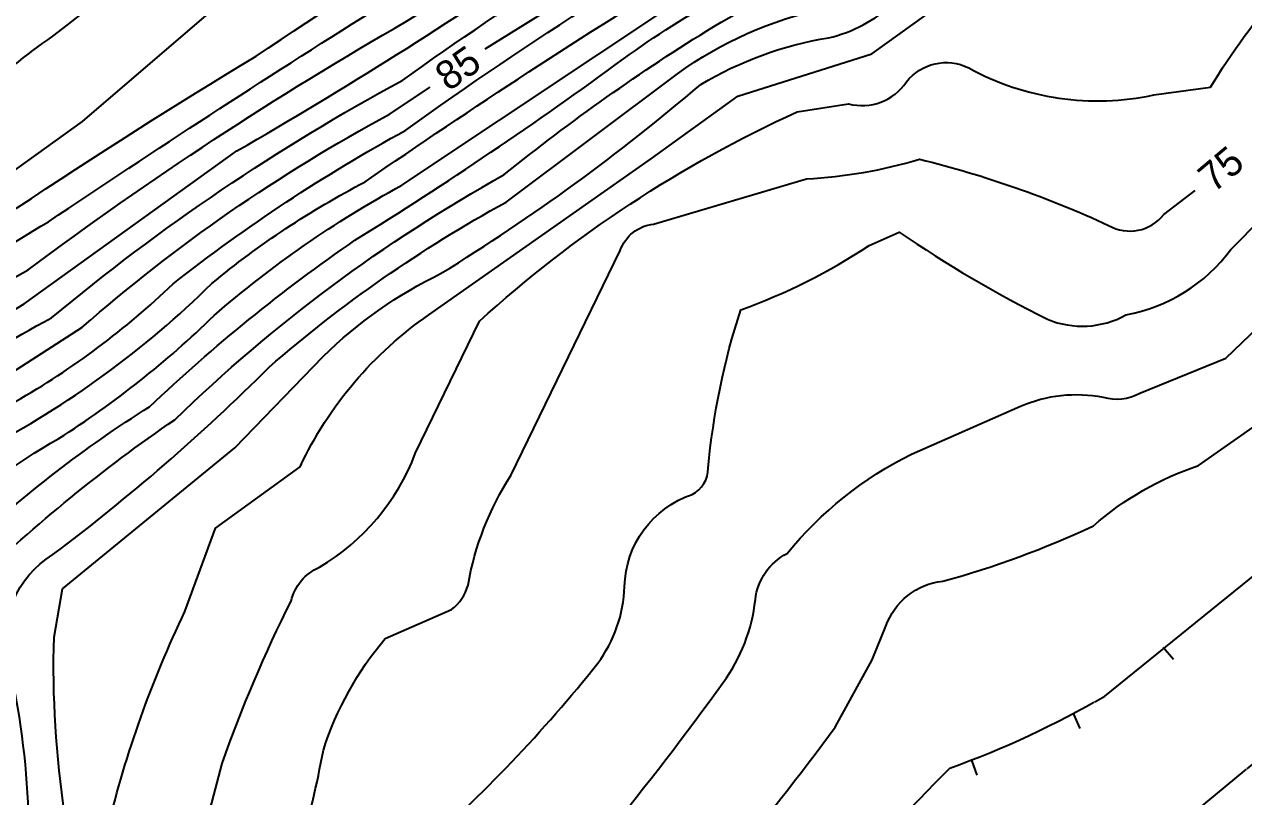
# Model space of a CAD drawing. Header units: feet. Extents: x 1023941 to 1026768, y 90264 to 94497.
# Drawn here: x 1025288.5 to 1025441.1, y 93228.1 to 93324.8 of the extents above; entities that cross this region are included whole.
import ezdxf
from ezdxf.enums import TextEntityAlignment as Align

# ---------------------------------------------------------------- set-up
doc = ezdxf.new("R2010")
doc.units = ezdxf.units.FT
doc.header["$MEASUREMENT"] = 0
doc.linetypes.add('LTP702', pattern=[40, 40, 0])
doc.linetypes.add('LTP706', pattern=[40, 40, 0])
for name, color, linetype in [('ANNOTATE', 10, 'Continuous'), ('CF-DEP_INDX', 11, 'LTP702'), ('CF-DEP_INT', 9, 'LTP706'), ('CF-INDEX', 11, 'Continuous'), ('CF-INTERMED', 9, 'Continuous')]:
    doc.layers.add(name, color=color, linetype=linetype)

# ---------------------------------------------------------------- blocks, each defined once
blk = doc.blocks.new('DEPRESS2')
blk.add_line((0.005859, -0.996094), (0.001953, -0.001953))

msp = doc.modelspace()

# ---------------------------------------------------------------- linework, layer by layer
at = {"layer": 'CF-DEP_INDX', "elevation": 70, "flags": 128}
msp.add_lwpolyline([(1025406.08, 93066.95, -0.028614202), (1025397.13, 93140.05, -0.059839451), (1025397.45, 93157.31), (1025397.93, 93161.63, 0.195937034), (1025394.79, 93167.67), (1025384.6, 93178.36, -0.222420928), (1025386.58, 93187.74), (1025389, 93193.15, -0.143279705), (1025400.16, 93209.61), (1025403.79, 93212.93, -0.082612678), (1025412.9, 93216.65, 0.080876612), (1025435.12, 93226.34), (1025445.07, 93234.54, -0.152892684), (1025451.88, 93236.59, 0.153374395), (1025463.6, 93243.61, 0.025706887), (1025492.3, 93257.42, -0.199662297), (1025514.71, 93253.94), (1025521.48, 93249.69, 0.17471189), (1025539.7, 93241.61, -0.217168235), (1025551.12, 93235.05, 0.023367375), (1025594.02, 93183.95), (1025611.87, 93169.89), (1025614.38, 93169.07, -0.0252405), (1025643.29, 93174.07, -0.164594063), (1025656.5, 93171.47), (1025661.11, 93169.63), (1025688.42, 93184.31), (1025691.81, 93186.59), (1025696.21, 93189.64, 0.169434663), (1025712.81, 93185.28, 0.04789711), (1025733.62, 93167.43)], format="xyb", dxfattribs=at)
at = {"layer": 'CF-DEP_INT', "elevation": 71, "flags": 128}
msp.add_lwpolyline([(1026108.1, 92134.12, -0.128419291), (1026098.65, 92117.37, 0.164612097), (1026093.35, 92103.06), (1026092.97, 92095.76, 0.05054032), (1026091, 92060.11, 0.044418214), (1026092.55, 92036.31), (1026097.65, 92006.84), (1026102.64, 91992.66, 0.022841075), (1026134.98, 91923.54, 0.084903897), (1026148.77, 91900.04, 0.055770397), (1026161.75, 91854.1), (1026163.94, 91845.83, 0.08393257), (1026166.93, 91837.11, -0.195750035), (1026168.21, 91823.97, -0.444893099), (1026156.74, 91822.32, -0.046909851), (1026133.18, 91837.36, 0.033740297), (1026114.33, 91847.97, -0.096822969), (1026107.2, 91853.2, 0.063661151), (1026098.03, 91861.28), (1026104.29, 91845.02), (1026103.45, 91840.64), (1026098.53, 91842.65), (1026087.73, 91848.16), (1026073.68, 91836.82, -0.161214802), (1026066.61, 91816.03, 0.115113155), (1026064.96, 91808.76, 0.030990092), (1026062.35, 91765.54), (1026064.96, 91738.79, -0.084876339), (1026065.07, 91724.71, -0.094427746), (1026058.08, 91677.86, -0.230271831), (1026051.73, 91669.52, -0.04744737), (1026011.18, 91644.91), (1026011.7, 91630.71), (1026010.56, 91622.56, -0.618793496), (1026008.12, 91622.22), (1026005.88, 91625.43), (1026001.21, 91634.57, 0.14066767), (1025998.29, 91638.22, -0.053906544), (1025977.1, 91635.82), (1025947.35, 91641.33, -0.045125496), (1025919.9, 91656.66, 0.03205688), (1025840.33, 91691.06, -0.020781148), (1025801.27, 91703.76), (1025736.92, 91716.26), (1025705.05, 91726.03, -0.06966754), (1025671.85, 91743.56, -0.087757204), (1025649.95, 91762.89, -0.031080066), (1025622.41, 91794.55, -0.011105616), (1025583.17, 91843.31, -0.034280455), (1025562.61, 91871.3, 0.02559952), (1025544.71, 91890.79, 0.015653721), (1025508.74, 91939.21, -0.029715869), (1025476.95, 91983.1), (1025458.67, 92005.81, 0.023749344), (1025414.24, 92063.58, 0.053362505), (1025393.57, 92087.77, -0.009376595), (1025336.92, 92165.26), (1025320.99, 92191.4, -0.051209873), (1025305.51, 92235.62, -0.072444135), (1025303.97, 92272.29, -0.015339266), (1025314.64, 92363.45), (1025318.64, 92388.92), (1025321.59, 92402.15, -0.044751088), (1025326.98, 92438.23, -0.03147437), (1025331.62, 92459.42), (1025332.54, 92468.82, -0.086047772), (1025334.88, 92485.08, 0.012525417), (1025345.24, 92544.12), (1025353.81, 92580.92, 0.02571535), (1025367.36, 92674.55, 0.049117627), (1025371.91, 92728.33), (1025373.31, 92737.31, -0.150816171), (1025380.98, 92755.49, 0.170170928), (1025391.35, 92786.35, 0.027223213), (1025372.53, 92867.05, -0.02697227), (1025368.44, 92897.13, -0.103937091), (1025372.47, 92922.29), (1025375.9, 92936.9, 0.035524596), (1025383.48, 92966.69), (1025389.3, 92982.24, 0.165982844), (1025393.15, 93021.1, -0.029166744), (1025378.69, 93087.76, -0.100444254), (1025379.24, 93113.03), (1025380.7, 93119.84, 0.181627246), (1025373.5, 93127.03, -0.061287252), (1025354.34, 93142.39), (1025348.84, 93149.6, -0.058449542), (1025357.86, 93166.15, 0.049894314), (1025375.22, 93199.46, -0.023871075), (1025404.32, 93231.68, 0.045183923), (1025423.71, 93240.7), (1025450.46, 93262.33, -0.024852526), (1025477.08, 93272.84, -0.108125623), (1025521.13, 93271.43, -0.149685578), (1025535.82, 93262.51, -0.030216208), (1025568.52, 93225.66, 0.027979487), (1025595.4, 93195.7), (1025597.79, 93194.29), (1025597.63, 93201.27, -0.127730257), (1025604.33, 93206.3, -0.234782388), (1025612.35, 93203.64, -0.225039788), (1025612.3, 93197.95, 0.29028922), (1025613.07, 93194.69, 0.104835453), (1025623.43, 93195.3, -0.034649354), (1025650.12, 93199.2, 0.019691605), (1025686.37, 93211.56), (1025702.09, 93202.31), (1025714.32, 93188.16, 0.109702989), (1025739.68, 93170.44, 0.072246026), (1025749.12, 93169.71)], format="xyb", dxfattribs=at)
at = {"layer": 'CF-INDEX', "flags": 128}
for points, elevation in [([(1025346.18, 93321.71), (1025390.31, 93349.1, -0.031969853), (1025424.75622, 93367.84238, -0.089297682), (1025472.30542, 93387.3931, -0.063485662), (1025510.71, 93392.29, -0.033921845), (1025528.83, 93388.13, 0.069938447), (1025544.35, 93407.16, 0.261879103), (1025549.17, 93423.72), (1025559.1, 93423.75, 0.229582489), (1025568.4568, 93426.39826, 0.096009007), (1025572.77, 93436.64), (1025576.7, 93445.6, -0.195454565), (1025583.24774, 93437.10498, -0.037773022), (1025604.08, 93406.68, 0.090464741), (1025615.18548, 93393.21356, 0.158138355), (1025626.99688, 93384.08886, -0.108975946), (1025651.33, 93362.92), (1025665.47, 93340.83), (1025668.76, 93334.58), (1025670.03, 93331.72)], 85), ([(1025233.81, 92966.36, 0.023546727), (1025222.30128, 93013.96417, 0.026569814), (1025213.52, 93051.85), (1025211.31, 93064.13, 0.138258904), (1025222.75, 93103.25), (1025209.702, 93160.64177, -0.060865418), (1025198.64, 93218.38, -0.395473348), (1025203.85843, 93225.57245), (1025228.24, 93233.79), (1025242.41762, 93249.30749, -0.091775623), (1025248.08, 93253.5), (1025249.99, 93253.83), (1025252.97168, 93274.11369, -0.144840533), (1025258.48222, 93281.37987, -0.022574436), (1025317.53, 93320.78, -0.024701896), (1025368.87, 93351.96, -0.015470031), (1025406.28, 93384.19, -0.036721585), (1025425.15, 93400.06, 0.046452706), (1025435.65, 93411.16)], 90), ([(1025263.84, 93068.98), (1025257.35, 93094.55, -0.140862823), (1025257.70222, 93102.55904, 0.108443144), (1025254.21, 93114.25, -0.115949264), (1025250.85, 93128.29, 0.113559098), (1025248.07952, 93135.62868, -0.068553352), (1025246.73, 93156.51, -0.18585956), (1025252.46015, 93157.81382, 0.169763664), (1025263.81, 93161.05), (1025284.15, 93178.37, 0.041677343), (1025286.45, 93214.99, -0.037657925), (1025284.55961, 93234.46019, -0.042841619), (1025282.11, 93254.72, -0.040952165), (1025307.35, 93275.28, -0.065695738), (1025348.57182, 93305.94955, -0.03225639), (1025374.77174, 93324.47526, -0.076500359), (1025390.78585, 93331.19594), (1025409.04, 93343.01, -0.090563458), (1025421.59, 93347.68, 0.105259119), (1025432.91, 93353.44, -0.103009149), (1025462.62, 93367.15, -0.126279403), (1025511.56, 93372.91), (1025532.47, 93363.82)], 80), ([(1025280.94, 92851.49, -0.166567171), (1025281.1, 92860.71, 0.165861244), (1025281.28933, 92868.73287, -0.048497027), (1025280.61, 92887.24), (1025276.61, 92914.27, -0.079013244), (1025280.4058, 92928.43972, 0.211339932), (1025280.34, 92941.02), (1025267.2, 92990.81, 0.009760964), (1025246.46873, 93072.8287), (1025234.02279, 93122.0305, -0.057570188), (1025230.24, 93149.73, 0.037028103), (1025225.02, 93174.23), (1025220.9, 93184.71, -0.388728167), (1025224.11, 93192.99, -0.099710975), (1025247.4, 93201.47, 0.038825392), (1025265.25, 93218.91, -0.043539194), (1025267.89, 93232.55), (1025266.19, 93254.77, -0.29635681), (1025276.31, 93274.35), (1025295.72, 93286.8, -0.056826168), (1025334.21, 93313.5), (1025339.3, 93316.9)], 85), ([(1025285.63, 93084.54), (1025288.61, 93095.82, 0.135057867), (1025300.77, 93111.18, -0.084035677), (1025308.89, 93122.78), (1025309.48392, 93135.76864), (1025310.19515, 93138.04109, 0.282064671), (1025313.75, 93162.02, -0.059732768), (1025309.85485, 93183.34167, -0.176373454), (1025314.33, 93198.78, -0.155998074), (1025318.69019, 93209.06039, 0.051478141), (1025325.93, 93233.92, -0.097057274), (1025333.66, 93247.9), (1025341.98, 93251.54, 0.173446562), (1025344.03611, 93254.58807, -0.10110306), (1025349.4, 93268.3), (1025363.06781, 93296.44442, -0.28892151), (1025367.23755, 93299.75869), (1025386.37142, 93305.40574, 0.058057413), (1025400.53, 93307.88, -0.047828099), (1025424.18294, 93299.60025, 0.377652661), (1025431.07, 93300.97), (1025435, 93303.97)], 75)]:
    msp.add_lwpolyline(points, format="xyb", dxfattribs=dict(at, elevation=elevation))
at = {"layer": 'CF-INTERMED', "flags": 128}
for points, elevation in [([(1025260.96367, 93287.5621), (1025295.78, 93312.61), (1025322.10796, 93335.18887, 0.044385011), (1025390.66094, 93388.36971, 0.09699218), (1025410.50403, 93408.15215, -0.13470746), (1025434.46, 93426.91, -0.029869081), (1025455.42, 93436.93, -0.09284447), (1025487.74, 93442.22, 0.304629545), (1025496.26, 93445.89), (1025502.71587, 93457.66916, 0.41149786), (1025502.27, 93463.09), (1025491.75, 93467.02, 0.088473352), (1025459.99, 93471.94), (1025455.8, 93472.12, -0.061002905), (1025466.54, 93490.03, 0.485560305), (1025466.1, 93493.5, -0.069189431), (1025458.17, 93509.98), (1025481.59, 93507.51, 0.172169221), (1025497.38168, 93517.23832, -0.075324936), (1025539.60285, 93548.24484)], 91), ([(1025273.86473, 93306.97025, -0.058126803), (1025292.07683, 93323.27764, 0.009987373), (1025348.4, 93368.36, -0.044731001), (1025419.59, 93424.14, -0.074006028), (1025466.56215, 93444.43573, 0.213912729), (1025471.25026, 93448.17047, 0.033680724), (1025477.96, 93464.91, 0.514763808), (1025475.5376, 93466.89551, 0.090799405), (1025416.58, 93464.85, -0.035908766), (1025428.91, 93483.07, 0.303356893), (1025430.02, 93499.07), (1025425.49, 93507.2, -0.117560902), (1025456.78, 93514.06, -0.059262544), (1025473.12, 93510.27, 0.141546867), (1025492.10193, 93520.1675, -0.049142926), (1025527.7885, 93546.77554, -0.055219423)], 92), ([(1025258.93, 93307.56, -0.060671237), (1025292.61, 93337.43), (1025322.2105, 93363.26064), (1025344.78, 93380.82), (1025388.45769, 93408.0563), (1025415.31, 93427.13, -0.046886526), (1025441.23, 93440.16, 0.123830203), (1025448.66, 93445.81), (1025454.05687, 93451.32874), (1025455.22, 93453.93, 0.081040365), (1025450.89, 93465.23, 0.082857489), (1025438.04, 93465.03, 0.089159358), (1025389.54, 93453.07), (1025395.10084, 93467.96395), (1025402.95, 93483.49), (1025388.73, 93495.56, -0.53993444), (1025390.47906, 93498.71446, 0.097339329), (1025403.85857, 93503.17557), (1025429.48726, 93516.94388), (1025432.58, 93519.99), (1025437.33, 93524.55, 0.143841242), (1025441.65687, 93529.01851, -0.107538934), (1025451.64, 93542.1)], 93), ([(1025261.88021, 93279.11129, -0.041227739), (1025291.56, 93300.06, -0.016146832), (1025373.46718, 93351.44167), (1025410.55, 93374.84, 0.081530361), (1025423.52, 93386), (1025444.54012, 93402.08721, -0.039616135), (1025460.92, 93411.71, 0.069336665), (1025476.36, 93428.13, -0.322898962), (1025486.77, 93431.72), (1025504.96, 93429.46, 0.0651426), (1025516.28, 93429.15), (1025518.91517, 93430.94308), (1025527.06, 93440.25, 0.391175049), (1025527.67741, 93445.07628, 0.046742984), (1025511.48, 93463.95, -0.075362701), (1025520.0741, 93472.93438, 0.118823698), (1025529.33, 93489.14), (1025531.29, 93493.7, -0.081936324), (1025546.73, 93486.18)], 89), ([(1025268.41, 93280.21, -0.045937712), (1025289.02, 93294.05, -0.030182142), (1025336.42, 93325.18), (1025378.48992, 93351.42513, -0.014990838), (1025414.83745, 93373.63121, -0.072647158), (1025453.15395, 93394.90875, -0.044482269), (1025486.9501, 93411.65942), (1025491.86354, 93415.22038, -0.091980479), (1025504.16, 93423.66), (1025519.25, 93421.49), (1025535, 93435.89, 0.1272058), (1025527.69, 93450.72), (1025524.69, 93455.18, -0.119916302), (1025543.96026, 93460.97016, 0.457601246), (1025545.61, 93463.24, -0.059249888), (1025550.59, 93477.05), (1025575.17058, 93465.83505, -0.088249389), (1025586.33, 93454.72, 0.051494543), (1025587.1, 93438.86), (1025591.2, 93433.04)], 88), ([(1025265.04783, 93273.04073, -0.05879653), (1025288.52, 93289.76), (1025315.11472, 93308.91043, 0.020654803), (1025354.62, 93333.85), (1025405.6, 93364.95, 0.028815954), (1025430.64586, 93379.89748, -0.091504394), (1025483.749, 93398.28593, 0.025389235), (1025510.13, 93408.79), (1025516.95, 93409.99, 0.233797792), (1025524.22, 93414.79, -0.084163599), (1025531.31779, 93420.7908, 0.079055564), (1025540.72, 93428.9, 0.079725907), (1025535, 93444.76, -0.044594931), (1025551.59, 93448.19, 0.266899741), (1025555.22062, 93451.34008), (1025561.42, 93465.29, -0.155753042), (1025584.43, 93449.89), (1025585.65, 93438.53), (1025591.26, 93430.7)], 87), ([(1025264.6, 93268.09, -0.072627825), (1025291.9337, 93288.01615, -0.049793588), (1025335.88, 93317.78, -0.027833462), (1025378.35, 93344.77, -0.028990506), (1025422.1, 93370.28, -0.089920704), (1025471.83, 93391.37, -0.039638772), (1025494.7, 93394.93, -0.065800305), (1025512.57, 93396.43, 0.271179301), (1025529.37, 93404.7, -0.052435395), (1025543.61887, 93419.53222, 0.3054771), (1025544.98373, 93424.30843), (1025543.76, 93431.6), (1025542.72, 93434.48), (1025555.92852, 93435.73322, 0.291448718), (1025563.22, 93440.72), (1025567.99374, 93450.74808), (1025569.46, 93453.76), (1025570.39, 93455.69), (1025581.63, 93447.22, -0.134849144), (1025583.56831, 93442.71989, 0.206089723), (1025587.79685, 93433.34133), (1025594.34, 93424.25)], 86), ([(1025287.42398, 93277.56258, 0.062385108), (1025307.12672, 93292.28366, -0.04132432), (1025336.2646, 93311.51828, -0.029494091), (1025384.72307, 93342.28507, -0.039862301), (1025427.387, 93365.5132, -0.094849019), (1025478.14016, 93384.96915, -0.070373574), (1025513.33, 93387.98), (1025529.82443, 93383.29666, 0.270177227), (1025538.27, 93384.96), (1025547.93, 93392.8, 0.229356234), (1025552.57999, 93404.03078), (1025554.5, 93412.89), (1025571.38, 93418.06, 0.049169673), (1025581.31946, 93434.38575, -0.618014297), (1025583.84006, 93434.50222, -0.016213737), (1025608.12199, 93398.66336), (1025618.77, 93386.73), (1025628.21653, 93381.47745, -0.045682841), (1025648.95971, 93363.27222), (1025663.51993, 93340.80977, 0.045669413), (1025681.76, 93309.33, -0.058041089), (1025687.86, 93295.24, -0.017305422), (1025699.78, 93262.07, 0.019728917), (1025715.92172, 93225.36482, 0.09972554)], 84), ([(1025283.52, 93271.58, 0.074632437), (1025311.99, 93292.34, -0.052193477), (1025331.14649, 93305.03757, -0.027926848), (1025415.26272, 93356.55304, 0.07028055), (1025432.9922, 93364.98984, -0.149975559), (1025515.28, 93383.7, -0.062649788), (1025538.01111, 93374.93316, 0.208114073), (1025551.57, 93374.23, 0.20967024), (1025556.6, 93386.23, -0.08259862), (1025558, 93406.58), (1025571.95832, 93410.84213, 0.099722113), (1025586.66, 93423.85), (1025588.27, 93425.4), (1025608.26222, 93397.06603), (1025618.12, 93385.25), (1025629.54466, 93378.00508), (1025648.5, 93360.85), (1025662.55, 93339.07, 0.061912728), (1025675.97, 93314.38, -0.087856357), (1025688.85, 93288.35), (1025699.38564, 93259.13524, 0.031402036), (1025716.09, 93221.8, 0.066824394), (1025723.66, 93214.47)], 83), ([(1025281.57, 93259.42, -0.048882126), (1025304.19, 93276.89, -0.039316155), (1025329.88, 93297.73, 0.019731031), (1025363.48, 93320.42, -0.069503015), (1025389.37164, 93334.41288), (1025393.40123, 93337.0863, -0.061722478), (1025416.85, 93350.15, 0.117819656), (1025431.35, 93356.4, -0.078307708), (1025463.76, 93371.01, -0.107010859), (1025511.96, 93376.44, -0.065483821), (1025549.22103, 93358.64292, 0.256712804), (1025555.77, 93357.54), (1025562.65, 93359.89), (1025567.02, 93361.84, -0.053634814), (1025569.72, 93387.34, 0.036814576), (1025585.77, 93391.48, 0.072418719), (1025600.94, 93403.49), (1025616.06, 93383.16, -0.032240152), (1025637.87, 93363.76, -0.091881886), (1025657.83, 93340.25, 0.072501618), (1025672.94769, 93311.00851, -0.082550206), (1025692.42, 93269.68), (1025708.57, 93228.4, 0.154586984), (1025723.68, 93210.57)], 81), ([(1025277.55438, 93261.4416, -0.063492476), (1025292.84, 93272.93, 0.051647286), (1025312.26, 93288.31, -0.053875338), (1025335.77, 93304.64), (1025372.55309, 93329.16818), (1025414.04, 93352.6), (1025420.05, 93354.75, 0.068120731), (1025436.81, 93363.44, -0.098358153), (1025490.93, 93379.99, -0.0344807), (1025514.9902, 93379.64071, -0.064259183), (1025545.7, 93365.41, 0.108637142)], 82), ([(1025289.04, 93226.2, 0.049388653), (1025286.52, 93245.04, -0.322631489), (1025292.09482, 93258.3971, 0.035300234), (1025319.15, 93281.86, -0.053836002), (1025348.8, 93302.5), (1025370.26, 93318.58, -0.106657389), (1025388.51, 93326.69, 0.125586614), (1025394.96, 93329.78, -0.104128846), (1025404.83, 93335.4), (1025410.26, 93338.9, -0.12621528), (1025419.28, 93343.14, 0.125351755), (1025432.78673, 93349.45433, -0.069384221), (1025450.71922, 93360.24378), (1025483.28, 93369.36, -0.097162255), (1025508.4, 93370.08, -0.03400902), (1025546.97, 93351.68, -0.077359935)], 79), ([(1025293.59, 93225.87, -0.044810789), (1025292.23424, 93248.0654), (1025293.28, 93254.11), (1025314.86625, 93271.77855), (1025325.91195, 93283.20775, -0.079921992), (1025340.6909, 93293.60357, 0.03914053), (1025373.13895, 93317.23408, -0.09424797), (1025389.1495, 93323.06875, 0.125043517), (1025397.27912, 93327.33775, -0.176148345), (1025406.84, 93331.51, -0.054214101), (1025422.99, 93338.83), (1025442.98, 93352.57, -0.118094131), (1025459.76, 93358.96, -0.022440131), (1025490.1, 93367.66, -0.145542126), (1025510.69583, 93365.21681, -0.034189831), (1025545.2, 93348, 0.043141812)], 78), ([(1025298.99, 93224.23, -0.053196038), (1025308.62, 93251.27), (1025312.42, 93261.71), (1025323.03, 93269.4, -0.132879501), (1025339.14, 93288.41), (1025367, 93307.98), (1025377.78, 93315.75), (1025394.56, 93321.05), (1025402.96, 93327.11, 0.17325556), (1025416.16367, 93330.64333, -0.182174956), (1025420.56494, 93331.73753), (1025426.67, 93330.81, 0.282966871), (1025433.94, 93333.36), (1025450.51, 93349.61), (1025452.04, 93353.7), (1025468.64824, 93357.78474), (1025489.79, 93364.28, -0.193525718), (1025510, 93361.52, -0.029334491), (1025538.82393, 93347.0919), (1025558.48, 93329.31)], 77), ([(1025308.38094, 93213.67331), (1025313.26879, 93232.26295, -0.031021964), (1025321.9, 93252.58, -0.240465739), (1025325.44566, 93256.8091, 0.169437383), (1025337.43246, 93271.03873), (1025345.46, 93287.59, -0.07802904), (1025385.21563, 93313.80686), (1025391.62, 93314.82, 0.321353777), (1025398.88, 93317.55, -0.356107193), (1025406.67, 93319.31, 0.180950962), (1025429.85, 93315.94), (1025436.91, 93316.88, -0.082198647), (1025456.73, 93339.88), (1025464.43, 93344.1, 0.224457469), (1025471.22, 93351.55, -0.311350558), (1025475.5865, 93356.2384, -0.032649531), (1025495.07, 93360.6, -0.152736377), (1025510.14415, 93357.44846), (1025532.74, 93346.16), (1025547.54, 93331.92)], 76), ([(1025337.67, 93221.11, 0.044780379), (1025360.25944, 93244.79594, 0.152061411), (1025363.61975, 93254.39086, -0.314954934), (1025372.06, 93265.92, 0.290393558), (1025374.07051, 93269.23256, -0.054918076), (1025378.15, 93289.03, 0.059863688), (1025394.21, 93297.07), (1025397.97, 93298.76, 0.034634197), (1025416.55, 93287.85, 0.230465923), (1025426.34393, 93288.3936, 0.190669432), (1025439.47, 93296.58), (1025451.31, 93308.56), (1025478.66, 93317.59, 0.233422165), (1025485.68, 93323.98), (1025496.47079, 93338.04191, -0.202186878), (1025511.17387, 93345.63047, -0.220288855), (1025517.42843, 93345.52903, -0.157687116), (1025530.32, 93335.22, -0.097200878), (1025535.05409, 93327.06417, 0.037277788), (1025553.92, 93304.35, -0.096776073)], 74), ([(1025345.5, 93205.22, 0.030633091), (1025375.95, 93242.39, 0.130963186), (1025379.98, 93252.77, -0.250334322), (1025383.95103, 93258.54412, -0.107788613), (1025399.52865, 93270.95506), (1025413.14775, 93276.96434, -0.153098277), (1025423.49, 93278.09, 0.195150489), (1025428.07968, 93278.5916), (1025438.84, 93283), (1025447.03329, 93290.81158, -0.19065707), (1025458.3, 93296.75), (1025487.19, 93303.95, 0.127451519), (1025496.48, 93308.48), (1025514.82103, 93320.82013, -0.116573744), (1025521.6, 93323.06), (1025524.33, 93323.21, -0.203118357), (1025531.51718, 93314.66362, 0.068362103), (1025539.1393, 93301.38897, -0.220284908), (1025541.61326, 93287.8091, 0.386993788)], 73), ([(1025361.25096, 93202.24632, 0.028595118), (1025389.97678, 93236.80027), (1025394.6, 93245.23), (1025396.31, 93249.43, -0.289678656), (1025403.42, 93255.07, 0.042654927), (1025422.27, 93261.98, -0.099685303), (1025435.4282, 93269.54403), (1025451.19812, 93280.59145, -0.063611409), (1025479.45, 93289.82, -0.069409061), (1025514.02, 93293.77), (1025516.16, 93293.86, -0.449450097), (1025521.65, 93290.66, 0.055330073), (1025534.96, 93275.74), (1025569.97, 93236.35, 0.193733484), (1025576.53, 93234.69, 0.185392674), (1025598.44, 93247.6), (1025599.67, 93251.12), (1025604.46, 93245.49, 0.076622784), (1025627.90505, 93222.99976, 0.211580907)], 72)]:
    msp.add_lwpolyline(points, format="xyb", dxfattribs=dict(at, elevation=elevation))

# ---------------------------------------------------------------- block references
at = {"layer": 'CF-DEP_INT', "yscale": 2, "zscale": 2}
for p, xscale, rotation in [((1025430.98, 93246.79, 71), 1.999999999973312, 40.1775190004556), ((1025419.8, 93238.45, 71), 2.000000000015926, 24.12381799988177), ((1025407.05, 93232.68, 71), 2.000000000006078, 20.09852800012228)]:
    msp.add_blockref('DEPRESS2', p, dxfattribs=dict(at, xscale=xscale, rotation=rotation))

# ---------------------------------------------------------------- texts
at = {"layer": 'ANNOTATE'}
for s, rotation, p in [('85', 34.992627, (1025342.74, 93319.3)), ('75', 40.111881, (1025438.21, 93306.68))]:
    msp.add_text(s, height=3.6, rotation=rotation, dxfattribs=at).set_placement(p, align=Align.MIDDLE_CENTER)

doc.saveas('drawing.dxf')
